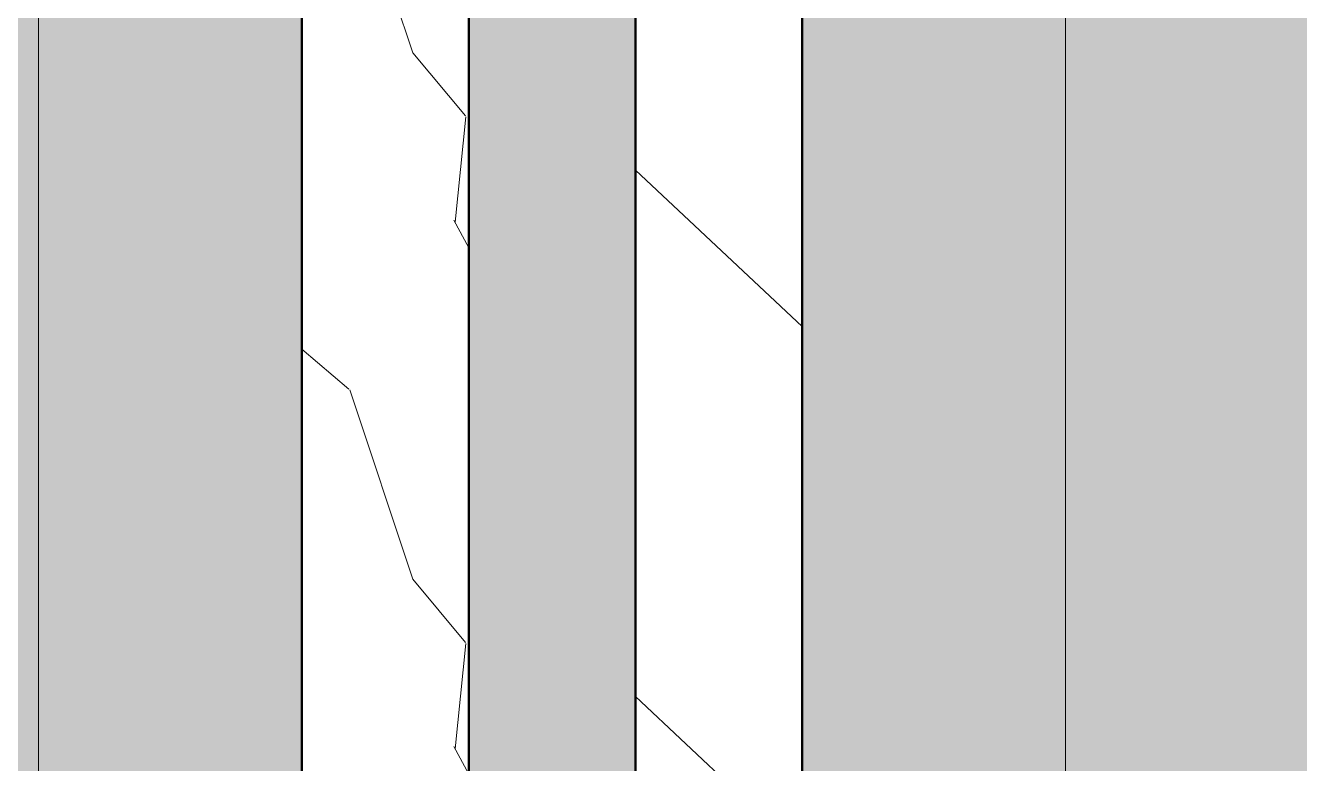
# Model space of a CAD drawing. Header units: millimetres. Extents: x 466 to 32107, y -1124 to 7826.
# Drawn here: x 24053 to 24295, y 766 to 906.2 of the extents above; entities that cross this region are included whole.
import ezdxf

# ---------------------------------------------------------------- set-up
doc = ezdxf.new("R2010")
doc.units = ezdxf.units.MM
for name, color, linetype, lineweight in [('CLT', 7, 'Continuous', 50), ('hachures', 7, 'Continuous', 9), ('isolant', 7, 'ISOLATION', 9)]:
    doc.layers.add(name, color=color, linetype=linetype, lineweight=lineweight)
doc.linetypes.add('ISOLATION', pattern='A,0.00254,-2.54,[134,ltypeshp.shx,S=2.54,R=0,X=-2.54,Y=0],-5.08,[134,ltypeshp.shx,S=2.54,R=180,X=2.54,Y=0],-2.54', length=10.16254)
pattern_1 = [(108.4349, (26, -799.568), (-99.99984, 200.000043), [37.9473, -278.2804]), (139.3987, (14, -763.568), (-599.999902, 500.000042), [18.4391, -903.5154]), (136.8476, (100, -751.5677), (-1499.99975375, 1400.0002834), [43.8634, -2149.3078]), (109.9831, (68, -721.568), (-299.9999454, 800.000066), [23.4094, -1147.0606]), (90, (60, -799.57), (-100, 100), [20, -80]), (118.4429, (60, -779.5677), (699.9993839, -1300.0003766), [54.5894, -2674.8794]), (84.2894, (34, -731.568), (-100.0001315, -899.9999423), [20.0998, -984.8878]), (129.8056, (36, -711.568), (400.000243, -499.999806), [15.6205, -765.4045])]

msp = doc.modelspace()

# ---------------------------------------------------------------- hatches: boundary and pattern name
at = {"layer": 'hachures', "true_color": 0xffff80}
h = msp.add_hatch(color=51, dxfattribs=at)
h.dxf.hatch_style = 1
h.paths.add_polyline_path([(24105.52, 1806.93), (24065.02, 1725.93), (24065.02, 1775.93), (24005.52, 1775.93), (24005.52, 1116.36), (24105.52, 1116.36)])
h.paths.add_polyline_path([(24105.52, 976.36), (24005.52, 976.36), (24005.52, 931.36), (24005.52, 535.63), (24105.52, 535.63)])
h.paths.add_polyline_path([(24300.52, 976.36), (24200.52, 976.36), (24200.52, 535.63), (24300.52, 535.63)])
h.paths.add_polyline_path([(23987.52, 976.36), (23527, 976.36), (23527, 876.36), (23987.52, 876.36)])
h.paths.add_polyline_path([(24712.28, 976.36), (24318.52, 976.36), (24318.52, 876.36), (24377.52, 876.36), (24712.28, 876.36)])
h.paths.add_polyline_path([(24163.02, 1116.36), (24143.02, 1116.36), (24143.02, 976.36), (24163.02, 976.36)])
h.paths.add_polyline_path([(24712.28, 1166.36), (24200.52, 1166.36), (24200.52, 1116.36), (24712.28, 1116.36)])
h.paths.add_polyline_path([(23961.52, 1166.36), (23527, 1166.36), (23527, 1116.36), (23961.52, 1116.36)])
at = {"layer": 'hachures', "true_color": 0xaf804f}
h = msp.add_hatch(dxfattribs=at)
h.set_pattern_fill('WOOD2', color=45, scale=100, pattern_type=2)
h.set_pattern_definition(pattern_1)
h.paths.add_polyline_path([(24137.19, 535.63), (24137.19, 503.97), (24128.02, 485.63), (24128.02, 535.63), (24105.52, 535.63), (24105.52, 976.36), (24115.02, 976.36), (24137.19, 976.36)])
h = msp.add_hatch(color=45, dxfattribs=at)
h.dxf.hatch_style = 1
h.paths.add_polyline_path([(24137.19, 976.36), (24168.86, 976.36), (24168.86, 567.31), (24137.19, 503.97)])
h = msp.add_hatch(dxfattribs=at)
h.set_pattern_fill('WOOD2', color=45, scale=100, pattern_type=2)
h.set_pattern_definition(pattern_1)
h.paths.add_polyline_path([(24168.86, 567.31), (24178.02, 585.63), (24178.02, 535.63), (24200.52, 535.63), (24200.52, 976.36), (24168.86, 976.36)])

# ---------------------------------------------------------------- linework, layer by layer
at = {"layer": 'CLT'}
for p, q in [((24105.52, 535.63), (24105.52, 976.36)), ((24137.19, 976.36), (24137.19, 503.97)), ((24168.86, 976.36), (24168.86, 567.31)), ((24200.52, 535.63), (24200.52, 976.36))]:
    msp.add_line(p, q, dxfattribs=at)
at = {"layer": 'hachures'}
msp.add_lwpolyline([(24137.19, 976.36), (24168.86, 976.36), (24168.86, 567.31), (24137.19, 503.97)], close=True, dxfattribs=at)
at = {"layer": 'isolant', "ltscale": 4.8}
for p, q in [((24055.52, 976.36), (24055.52, 535.63)), ((24250.52, 976.36), (24250.52, 535.63))]:
    msp.add_line(p, q, dxfattribs=at)

doc.saveas('drawing.dxf')
